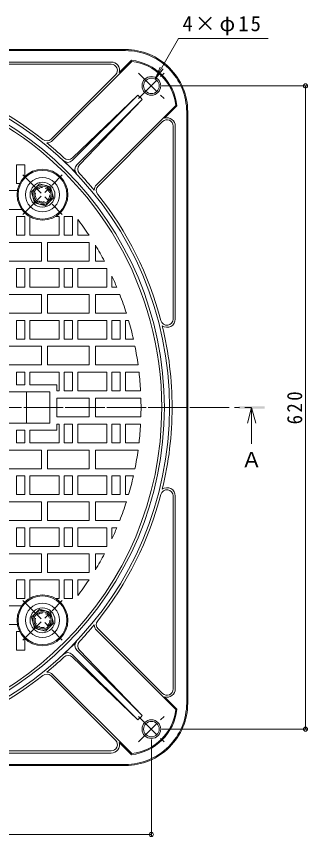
# Model space of a CAD drawing. Units: millimetres, scale not verified. Extents: x -849 to 950, y -677 to 692.
# Drawn here: x -130 to 151, y -99 to 692 of the extents above; entities that cross this region are included whole.
import ezdxf
from ezdxf.enums import TextEntityAlignment as Align

# ---------------------------------------------------------------- set-up
doc = ezdxf.new("R2010")
doc.units = ezdxf.units.MM
doc.header["$LTSCALE"] = 5
doc.header["$PDMODE"] = 32
doc.header["$PDSIZE"] = 4
doc.linetypes.add('CHAIN1', pattern=[8, 5, -1, 1, -1])
doc.linetypes.add('DASHED1', pattern=[1.8, 1.2, -0.6])
for name, color, linetype, lineweight in [('8-1', 2, 'Continuous', 9), ('8-2', 3, 'Continuous', 9), ('8-3', 4, 'Continuous', 9), ('8-4', 7, 'Continuous', 9), ('8-5', 7, 'Continuous', 9)]:
    doc.layers.add(name, color=color, linetype=linetype, lineweight=lineweight)
doc.styles.add('ＭＳ ゴシック', font='')
doc.styles.get('ＭＳ ゴシック').set_extended_font_data('MS Gothic')

msp = doc.modelspace()

# ---------------------------------------------------------------- linework, layer by layer
at = {"layer": '8-1'}
for p, q in [((-24.62, 659.65), (-594.62, 659.65)), ((-24.62, 658.65), (-594.62, 658.651)), ((-94.77, 571.927), (-18.438, 648.259)), ((-30.673, 637.439), (-18.801, 649.311)), ((-38.361, 647.65), (-224.349, 647.65)), ((-38.361, 645.65), (-224.349, 645.65)), ((-34.118, 635.407), (-96.184, 573.342)), ((-75.823, 552.69), (-12.679, 615.834)), ((-75.77, 555.398), (-12.679, 615.834)), ((-71.58, 548.448), (-8.436, 611.592)), ((-8.436, 611.592), (-68.873, 548.501)), ((-52.343, 529.501), (23.988, 605.832)), ((13.169, 593.598), (25.04, 605.47)), ((34.38, 599.65), (34.38, 314.65)), ((35.38, 599.65), (35.38, 29.651)), ((11.137, 590.153), (-50.929, 528.087)), ((21.38, 585.91), (21.38, 399.921)), ((23.38, 585.91), (23.38, 399.921)), ((34.379, 29.65), (34.38, 314.65)), ((21.38, 43.39), (21.38, 229.379)), ((23.379, 43.39), (23.38, 229.379)), ((-52.344, 99.8), (23.988, 23.468)), ((11.137, 39.147), (-50.929, 101.214)), ((-71.581, 80.852), (-8.437, 17.709)), ((-8.437, 17.709), (-68.873, 80.8)), ((-75.823, 76.61), (-12.68, 13.466)), ((-75.771, 73.903), (-12.68, 13.466)), ((-34.119, -6.107), (-96.185, 55.959)), ((-94.77, 57.373), (-18.439, -18.959)), ((13.168, 35.702), (25.039, 23.83)), ((-30.673, -8.139), (-18.802, -20.01)), ((-38.362, -16.35), (-224.35, -16.349)), ((-38.362, -18.35), (-224.35, -18.35)), ((-24.621, -29.35), (-594.62, -29.349)), ((-594.62, -30.349), (-24.62, -30.35))]:
    msp.add_line(p, q, dxfattribs=at)
at = {"layer": '8-1', "linetype": 'CHAIN1'}
for p, q in [((-11.927, 636.957), (12.687, 612.343)), ((-11.927, 612.343), (12.687, 636.957)), ((-11.927, -7.657), (12.687, 16.957)), ((-11.927, 16.957), (12.687, -7.657))]:
    msp.add_line(p, q, dxfattribs=at)
at = {"layer": '8-1'}
for centre, radius in [((0.38, 624.65), 9), ((0.38, 624.65), 7.5), ((0.38, 4.65), 9), ((0.38, 4.65), 7.5)]:
    msp.add_circle(centre, radius, dxfattribs=at)
for centre, radius, start, end in [((-24.62, 599.65), 60, 359.99986, 90), ((-24.62, 599.65), 59, 359.99986, 90), ((-24.62, 599.65), 50, 6.68396, 83.31656), ((-24.62, 599.65), 49, 7.24815, 82.75238), ((-309.62, 314.65), 327.5, 0, 180), ((-38.361, 639.65), 8, 343.95441, 90), ((-38.361, 639.65), 6, 315, 90), ((-309.62, 314.65), 322.5, 0, 180), ((-309.62, 314.65), 330, 51.4938, 75.2986), ((-38.762, 585.508), 40, 40.69878, 49.30122), ((15.38, 585.91), 8, 0, 106.04559), ((15.38, 585.91), 6, 0, 135), ((-100.426, 577.584), 6, 231.49385, 315), ((-100.426, 577.584), 8, 271.3186, 315), ((-309.62, 314.65), 329.896, 46.85538, 50.60391), ((-79.92, 559.73), 6, 226.85492, 313.76935), ((-80.065, 556.933), 6, 226.54501, 315), ((-309.62, 314.651), 327.76, 43.45467, 46.54514), ((-67.337, 544.205), 6, 135, 223.45499), ((-64.54, 544.349), 6, 136.23065, 223.14508), ((-309.62, 314.65), 329.896, 39.39609, 43.14442), ((-46.686, 523.844), 8, 135, 178.6814), ((-46.686, 523.844), 6, 135, 218.50615), ((-309.62, 314.65), 330, 14.70132, 38.5062), ((15.38, 399.921), 6, 194.70128, 0), ((15.38, 399.921), 8, 235.65877, 0), ((-309.62, 314.651), 330, 359.99997, 13.7908), ((-309.62, 314.65), 327.5, 179.99987, 359.99987), ((-309.62, 314.65), 322.5, 179.99987, 359.99987), ((-309.62, 314.65), 330, 346.20906, 359.9999), ((15.38, 229.38), 8, 359.99987, 124.3411), ((-309.62, 314.65), 330, 321.49367, 345.29854), ((15.38, 229.38), 6, 359.99987, 165.29859), ((-309.62, 314.65), 329.896, 316.85544, 320.60378), ((-46.687, 105.457), 8, 181.31847, 224.99987), ((-46.687, 105.457), 6, 141.49372, 224.99987), ((-309.62, 314.65), 327.76, 313.45473, 316.5452), ((-67.338, 85.096), 6, 136.54488, 224.99987), ((-64.54, 84.951), 6, 136.85479, 223.76921), ((-309.62, 314.65), 329.896, 309.39595, 313.14449), ((-80.066, 72.368), 6, 44.99987, 133.45485), ((-79.921, 69.57), 6, 46.23052, 133.14495), ((-309.62, 314.65), 330, 284.70127, 308.50606), ((-100.427, 51.716), 6, 44.99987, 128.50602), ((-100.427, 51.716), 8, 44.99987, 88.68126), ((15.379, 43.39), 6, 224.99987, 359.99987), ((15.379, 43.39), 8, 253.95427, 359.99987), ((-24.621, 29.65), 59, 269.99987, 0), ((-24.62, 29.651), 60, 269.99986, 0), ((-24.621, 29.65), 50, 276.68331, 353.31591), ((-24.621, 29.65), 49, 277.24749, 352.75171), ((-38.763, 43.792), 40, 310.69864, 319.30109), ((-38.362, -10.35), 6, 269.99987, 44.99987), ((-38.362, -10.35), 8, 269.99987, 16.04546)]:
    msp.add_arc(centre, radius, start, end, dxfattribs=at)
at = {"layer": '8-2'}
for p, q in [((-129.62, 548.65), (-129.62, 530.65)), ((-121.886, 548.65), (-129.62, 548.65)), ((-121.62, 548.437), (-121.62, 537.295)), ((-126.481, 530.65), (-129.62, 530.65)), ((-128.74, 523.65), (-145.62, 523.65)), ((-145.62, 505.65), (-125.832, 505.65)), ((-145.62, 505.65), (-124.622, 505.65)), ((-129.62, 498.65), (-129.62, 480.65)), ((-129.62, 498.65), (-129.62, 480.65)), ((-121.62, 498.65), (-129.62, 498.65)), ((-121.62, 498.65), (-121.62, 480.65)), ((-116.62, 498.386), (-116.62, 480.65)), ((-92.042, 498.65), (-88.62, 498.65)), ((-88.62, 498.65), (-88.62, 480.65)), ((-88.62, 498.65), (-88.62, 480.65)), ((-83.62, 498.65), (-83.62, 480.65)), ((-83.62, 498.65), (-83.62, 480.65)), ((-75.62, 498.65), (-83.62, 498.65)), ((-75.62, 498.65), (-75.62, 480.65)), ((-116.62, 497.244), (-116.62, 480.65)), ((-70.62, 495.977), (-70.62, 480.65)), ((-70.62, 495.976), (-70.62, 480.65)), ((-121.62, 480.65), (-129.62, 480.65)), ((-116.62, 480.65), (-88.62, 480.65)), ((-116.62, 480.65), (-88.62, 480.65)), ((-75.62, 480.65), (-83.62, 480.65)), ((-59.732, 480.65), (-70.62, 480.65)), ((-59.732, 480.65), (-70.62, 480.65)), ((-99.62, 455.65), (-99.62, 473.65)), ((-53.62, 455.65), (-53.62, 471.06)), ((-145.62, 455.65), (-105.62, 455.65)), ((-99.62, 455.65), (-59.62, 455.65)), ((-53.62, 455.65), (-44.82, 455.65)), ((-129.62, 448.65), (-129.62, 430.65)), ((-121.62, 448.65), (-129.62, 448.65)), ((-121.62, 448.65), (-121.62, 430.65)), ((-116.62, 448.65), (-88.62, 448.65)), ((-116.62, 448.65), (-116.62, 430.65)), ((-88.62, 448.65), (-88.62, 430.65)), ((-83.62, 448.65), (-83.62, 430.65)), ((-75.62, 448.65), (-83.62, 448.65)), ((-75.62, 448.65), (-75.62, 430.65)), ((-70.62, 448.65), (-42.62, 448.65)), ((-70.62, 448.65), (-70.62, 430.65)), ((-42.62, 448.65), (-42.62, 430.65)), ((-37.62, 441.205), (-37.62, 430.65)), ((-121.62, 430.65), (-129.62, 430.65)), ((-116.62, 430.65), (-88.62, 430.65)), ((-75.62, 430.65), (-83.62, 430.65)), ((-70.62, 430.65), (-42.62, 430.65)), ((-32.954, 430.65), (-37.62, 430.65)), ((-99.62, 405.65), (-99.62, 423.65)), ((-53.62, 405.65), (-53.62, 423.65)), ((-30.122, 423.65), (-53.62, 423.65)), ((-145.62, 405.65), (-105.62, 405.65)), ((-99.62, 405.65), (-59.62, 405.65)), ((-53.62, 405.65), (-23.754, 405.65)), ((-129.62, 398.65), (-129.62, 380.65)), ((-121.62, 398.65), (-129.62, 398.65)), ((-121.62, 398.65), (-121.62, 380.65)), ((-116.62, 398.65), (-88.62, 398.65)), ((-116.62, 398.65), (-116.62, 380.65)), ((-88.62, 398.65), (-88.62, 380.65)), ((-83.62, 398.65), (-83.62, 380.65)), ((-75.62, 398.65), (-83.62, 398.65)), ((-75.62, 398.65), (-75.62, 380.65)), ((-70.62, 398.65), (-42.62, 398.65)), ((-70.62, 398.65), (-70.62, 380.65)), ((-42.62, 398.65), (-42.62, 380.65)), ((-37.62, 398.65), (-37.62, 380.65)), ((-29.62, 398.65), (-37.62, 398.65)), ((-29.62, 398.65), (-29.62, 380.65)), ((-24.62, 398.65), (-24.62, 380.65)), ((-21.62, 398.65), (-24.62, 398.65)), ((-121.62, 380.65), (-129.62, 380.65)), ((-116.62, 380.65), (-88.62, 380.65)), ((-75.62, 380.65), (-83.62, 380.65)), ((-70.62, 380.65), (-42.62, 380.65)), ((-29.62, 380.65), (-37.62, 380.65)), ((-16.97, 380.65), (-24.62, 380.65)), ((-99.62, 355.65), (-99.62, 373.65)), ((-53.62, 355.65), (-53.62, 373.65)), ((-15.479, 373.65), (-53.62, 373.65)), ((-145.62, 355.65), (-105.62, 355.65)), ((-121.62, 348.65), (-129.62, 348.65)), ((-129.62, 348.65), (-129.62, 336.65)), ((-121.62, 348.65), (-121.62, 336.65)), ((-116.62, 348.65), (-88.62, 348.65)), ((-116.62, 348.65), (-116.62, 336.65)), ((-99.62, 355.65), (-59.62, 355.65)), ((-88.62, 348.65), (-88.62, 330.65)), ((-83.62, 348.65), (-83.62, 330.65)), ((-75.62, 348.65), (-83.62, 348.65)), ((-75.62, 348.65), (-75.62, 330.65)), ((-70.62, 348.65), (-42.62, 348.65)), ((-70.62, 348.65), (-70.62, 330.65)), ((-53.62, 355.65), (-12.435, 355.65)), ((-42.62, 348.65), (-42.62, 330.65)), ((-37.62, 348.65), (-37.62, 330.65)), ((-29.62, 348.65), (-37.62, 348.65)), ((-29.62, 348.65), (-29.62, 330.65)), ((-24.62, 348.65), (-24.62, 330.65)), ((-11.552, 348.65), (-24.62, 348.65)), ((-129.62, 336.65), (-121.62, 336.65)), ((-116.62, 336.65), (-90.62, 336.65)), ((-90.62, 330.65), (-90.62, 336.65)), ((-153.62, 329.65), (-97.62, 329.65)), ((-120.12, 314.65), (-120.12, 329.65)), ((-97.62, 314.65), (-97.62, 329.65)), ((-90.62, 330.65), (-88.62, 330.65)), ((-75.62, 330.65), (-83.62, 330.65)), ((-70.62, 330.65), (-42.62, 330.65)), ((-29.62, 330.65), (-37.62, 330.65)), ((-10.047, 330.65), (-24.62, 330.65)), ((-90.62, 323.65), (-59.62, 323.65)), ((-90.62, 314.65), (-90.62, 323.65)), ((-59.62, 314.65), (-59.62, 323.65)), ((-53.62, 323.65), (-9.755, 323.65)), ((-53.62, 314.65), (-53.62, 323.65)), ((-120.12, 314.651), (-120.12, 299.651)), ((-97.62, 314.651), (-97.62, 299.651)), ((-90.62, 314.651), (-90.62, 305.651)), ((-59.62, 314.651), (-59.62, 305.651)), ((-53.62, 314.651), (-53.62, 305.651)), ((-90.62, 305.651), (-59.62, 305.651)), ((-53.62, 305.651), (-9.755, 305.651)), ((-153.62, 299.651), (-97.62, 299.651)), ((-129.62, 280.651), (-129.62, 292.651)), ((-129.62, 292.651), (-121.62, 292.651)), ((-121.62, 280.651), (-121.62, 292.651)), ((-116.62, 292.651), (-90.62, 292.651)), ((-116.62, 280.651), (-116.62, 292.651)), ((-90.62, 298.651), (-88.62, 298.651)), ((-90.62, 298.651), (-90.62, 292.651)), ((-88.62, 280.651), (-88.62, 298.651)), ((-83.62, 280.651), (-83.62, 298.651)), ((-75.62, 298.651), (-83.62, 298.651)), ((-75.62, 280.651), (-75.62, 298.651)), ((-70.62, 298.651), (-42.62, 298.651)), ((-70.62, 280.651), (-70.62, 298.651)), ((-42.62, 280.651), (-42.62, 298.651)), ((-37.62, 280.651), (-37.62, 298.651)), ((-29.62, 298.651), (-37.62, 298.651)), ((-29.62, 280.651), (-29.62, 298.651)), ((-24.62, 280.651), (-24.62, 298.651)), ((-10.047, 298.651), (-24.62, 298.651)), ((-121.62, 280.651), (-129.62, 280.651)), ((-116.62, 280.651), (-88.62, 280.651)), ((-75.62, 280.651), (-83.62, 280.651)), ((-70.62, 280.651), (-42.62, 280.651)), ((-29.62, 280.651), (-37.62, 280.651)), ((-11.553, 280.651), (-24.62, 280.651)), ((-145.62, 273.651), (-105.62, 273.651)), ((-99.62, 273.651), (-99.62, 255.651)), ((-99.62, 273.651), (-59.62, 273.651)), ((-53.62, 273.651), (-53.62, 255.651)), ((-53.62, 273.651), (-12.435, 273.651)), ((-15.479, 255.651), (-53.62, 255.651)), ((-129.62, 230.651), (-129.62, 248.65)), ((-121.62, 248.65), (-129.62, 248.65)), ((-121.62, 230.651), (-121.62, 248.65)), ((-116.62, 248.65), (-88.62, 248.65)), ((-116.62, 230.651), (-116.62, 248.65)), ((-88.62, 230.651), (-88.62, 248.65)), ((-83.62, 230.651), (-83.62, 248.65)), ((-75.62, 248.65), (-83.62, 248.65)), ((-75.62, 230.651), (-75.62, 248.65)), ((-70.62, 248.65), (-42.62, 248.65)), ((-70.62, 230.651), (-70.62, 248.65)), ((-42.62, 230.651), (-42.62, 248.65)), ((-37.62, 230.651), (-37.62, 248.65)), ((-29.62, 248.65), (-37.62, 248.65)), ((-29.62, 230.651), (-29.62, 248.65)), ((-16.97, 248.651), (-24.62, 248.65)), ((-24.62, 230.651), (-24.62, 248.65)), ((-121.62, 230.651), (-129.62, 230.651)), ((-116.62, 230.651), (-88.62, 230.651)), ((-75.62, 230.651), (-83.62, 230.651)), ((-70.62, 230.651), (-42.62, 230.651)), ((-29.62, 230.651), (-37.62, 230.651)), ((-21.62, 230.651), (-24.62, 230.651)), ((-145.62, 223.651), (-105.62, 223.651)), ((-99.62, 223.651), (-99.62, 205.651)), ((-99.62, 223.651), (-59.62, 223.651)), ((-53.62, 223.65), (-23.754, 223.651)), ((-53.62, 223.65), (-53.62, 205.651)), ((-30.122, 205.651), (-53.62, 205.651)), ((-129.62, 180.651), (-129.62, 198.651)), ((-121.62, 198.651), (-129.62, 198.651)), ((-121.62, 180.651), (-121.62, 198.651)), ((-116.62, 198.651), (-88.62, 198.651)), ((-116.62, 180.651), (-116.62, 198.651)), ((-88.62, 180.651), (-88.62, 198.651)), ((-83.62, 180.651), (-83.62, 198.651)), ((-75.62, 198.651), (-83.62, 198.651)), ((-75.62, 180.651), (-75.62, 198.651)), ((-70.62, 198.651), (-42.62, 198.651)), ((-70.62, 180.651), (-70.62, 198.651)), ((-42.62, 180.651), (-42.62, 198.651)), ((-32.954, 198.651), (-37.62, 198.651)), ((-37.62, 188.096), (-37.62, 198.651)), ((-121.62, 180.651), (-129.62, 180.651)), ((-116.62, 180.651), (-88.62, 180.651)), ((-75.62, 180.651), (-83.62, 180.651)), ((-70.62, 180.651), (-42.62, 180.651)), ((-145.62, 173.651), (-105.62, 173.651)), ((-99.62, 173.651), (-99.62, 155.65)), ((-99.62, 173.651), (-59.62, 173.651)), ((-53.62, 173.651), (-44.82, 173.651)), ((-53.62, 173.651), (-53.62, 158.241)), ((-129.62, 130.651), (-129.62, 148.651)), ((-121.619, 148.651), (-129.62, 148.651)), ((-121.619, 130.651), (-121.619, 148.651)), ((-116.619, 148.651), (-88.62, 148.651)), ((-116.619, 130.916), (-116.619, 148.651)), ((-88.62, 130.651), (-88.62, 148.651)), ((-83.62, 130.651), (-83.62, 148.651)), ((-75.619, 148.651), (-83.62, 148.651)), ((-75.619, 130.651), (-75.619, 148.651)), ((-59.731, 148.651), (-70.62, 148.651)), ((-70.62, 133.325), (-70.62, 148.651)), ((-121.619, 130.651), (-129.62, 130.651)), ((-92.041, 130.651), (-88.62, 130.651)), ((-75.619, 130.651), (-83.62, 130.651)), ((-145.619, 123.651), (-124.622, 123.651)), ((-128.74, 105.651), (-145.619, 105.651)), ((-129.619, 80.651), (-129.619, 98.651)), ((-126.481, 98.651), (-129.619, 98.651)), ((-121.619, 80.865), (-121.619, 92.006)), ((-121.885, 80.651), (-129.619, 80.651))]:
    msp.add_line(p, q, dxfattribs=at)
at = {"layer": '8-2', "linetype": 'CHAIN1'}
for p, q in [((-123.64, 538.793), (-85.477, 500.63)), ((-123.64, 500.63), (-85.477, 538.793)), ((62.433, 314.65), (-681.673, 314.651)), ((-123.64, 90.508), (-85.477, 128.671)), ((-123.64, 128.671), (-85.477, 90.508))]:
    msp.add_line(p, q, dxfattribs=at)
at = {"layer": '8-2'}
for points in [[(-121.62, 498.65), (-121.62, 480.65), (-129.62, 480.65)], [(-75.62, 498.65), (-75.62, 480.65), (-83.62, 480.65)], [(-105.62, 455.65), (-105.62, 473.65), (-145.62, 473.65)], [(-59.62, 455.65), (-59.62, 473.65), (-99.62, 473.65)], [(-105.62, 405.65), (-105.62, 423.65), (-145.62, 423.65)], [(-59.62, 405.65), (-59.62, 423.65), (-99.62, 423.65)], [(-105.62, 355.65), (-105.62, 373.65), (-145.62, 373.65)], [(-59.62, 355.65), (-59.62, 373.65), (-99.62, 373.65)], [(-105.62, 273.651), (-105.62, 255.651), (-145.62, 255.651)], [(-59.62, 273.651), (-59.62, 255.651), (-99.62, 255.651)], [(-105.62, 223.651), (-105.62, 205.651), (-145.62, 205.651)], [(-59.62, 223.651), (-59.62, 205.651), (-99.62, 205.651)], [(-105.62, 173.651), (-105.62, 155.65), (-145.62, 155.651)], [(-59.62, 173.651), (-59.62, 155.65), (-99.62, 155.65)]]:
    msp.add_lwpolyline(points, dxfattribs=at)
for centre, radius in [((-104.559, 519.711), 24.5), ((-104.559, 519.711), 23.5), ((-104.559, 519.711), 16.5), ((-104.558, 109.59), 24.5), ((-104.558, 109.59), 23.5), ((-104.558, 109.59), 16.5)]:
    msp.add_circle(centre, radius, dxfattribs=at)
at = {"layer": '8-2', "linetype": 'DASHED1'}
for centre in [(-104.559, 519.711), (-104.558, 109.59)]:
    msp.add_circle(centre, 7, dxfattribs=at)
at = {"layer": '8-2'}
for radius, start, end in [(320, 359.99994, 179.99994), (300, 51.19536, 51.26053), (300, 33.59592, 37.18709), (300, 33.59596, 37.18713), (300, 28.03419, 31.42384), (300, 22.74718, 24.95132), (300, 17.65779, 21.30496), (300, 12.70897, 16.26013), (300, 7.85487, 11.342), (300, 3.05714, 6.50737), (300, 359.99994, 1.71904), (320, 180.00003, 0.00003), (300, 358.28093, 0.00003), (300, 353.4926, 356.94283), (300, 348.65797, 352.1451), (300, 343.73984, 347.291), (300, 338.69501, 342.34218), (300, 335.04865, 337.25279), (300, 328.57613, 331.96577), (300, 322.813, 326.40417), (300, 308.7396, 308.80478)]:
    msp.add_arc((-309.62, 314.65), radius, start, end, dxfattribs=at)
at = {"layer": '8-3', "color": 2}
for points in [[(-93.963, 516.872), (-96.802, 527.468), (-107.398, 530.307), (-115.155, 522.55), (-112.315, 511.955), (-101.72, 509.115)], [(-93.964, 106.749), (-96.803, 117.345), (-107.398, 120.184), (-115.155, 112.428), (-112.316, 101.832), (-101.72, 98.993)]]:
    msp.add_lwpolyline(points, close=True, dxfattribs=at)
at = {"layer": '8-3'}
for centre in [(-104.559, 519.711), (-104.559, 109.589)]:
    msp.add_circle(centre, 12, dxfattribs=at)
at = {"layer": '8-3', "color": 2}
for centre, radius in [((-104.559, 519.711), 9.5), ((-104.559, 519.711), 8.25), ((-104.559, 109.589), 9.5), ((-104.559, 109.589), 8.25)]:
    msp.add_circle(centre, radius, dxfattribs=at)
at = {"layer": '8-4'}
for p, q in [((150.401, 624.65), (10.38, 624.65)), ((148.901, 624.65), (148.901, 4.65)), ((150.401, 4.65), (10.38, 4.65)), ((0.38, -98.417), (0.38, -5.35)), ((-619.62, -96.917), (0.38, -96.917))]:
    msp.add_line(p, q, dxfattribs=at)
for p in [(148.901, 624.65), (148.901, 4.65), (0.38, -96.917)]:
    msp.add_point(p, dxfattribs=at)
at = {"layer": '8-5'}
for p, q in [((26.412, 670.408), (4.089, 631.169)), ((26.412, 670.408), (113.057, 670.408)), ((4.089, 631.169), (8.799, 642.748)), ((4.089, 631.169), (11.635, 641.134))]:
    msp.add_line(p, q, dxfattribs=at)
at = {"layer": '8-5', "color": 4, "linetype": 'CHAIN1'}
msp.add_line((-309.62, 314.65), (96.495, 314.65), dxfattribs=at)
at = {"layer": '8-5', "color": 4}
for q in [(92.911, 299.65), (96.911, 279.65), (100.911, 299.65)]:
    msp.add_line((96.911, 314.65), q, dxfattribs=at)
msp.add_solid([(84.411, 313.4), (109.411, 313.4), (84.411, 315.9), (109.411, 315.9)], dxfattribs=at)

# ---------------------------------------------------------------- texts
at = {"layer": '8-4', "color": 2, "insert": (145.901, 298.4), "char_height": 14.66, "attachment_point": 7, "rotation": 90, "style": 'ＭＳ ゴシック'}
msp.add_mtext('\\T1.27;\\W0.9;620', dxfattribs=at)
at = {"layer": '8-5', "color": 2, "style": 'ＭＳ ゴシック'}
msp.add_text('Ａ', height=14.66, dxfattribs=at).set_placement((86.911, 252.689), align=Align.BOTTOM_LEFT)
at = {"layer": '8-5', "color": 2, "insert": (30.401, 673.371), "char_height": 14.66, "attachment_point": 7, "style": 'ＭＳ ゴシック'}
msp.add_mtext('\\T1.19;4×φ15', dxfattribs=at)

doc.saveas('drawing.dxf')
